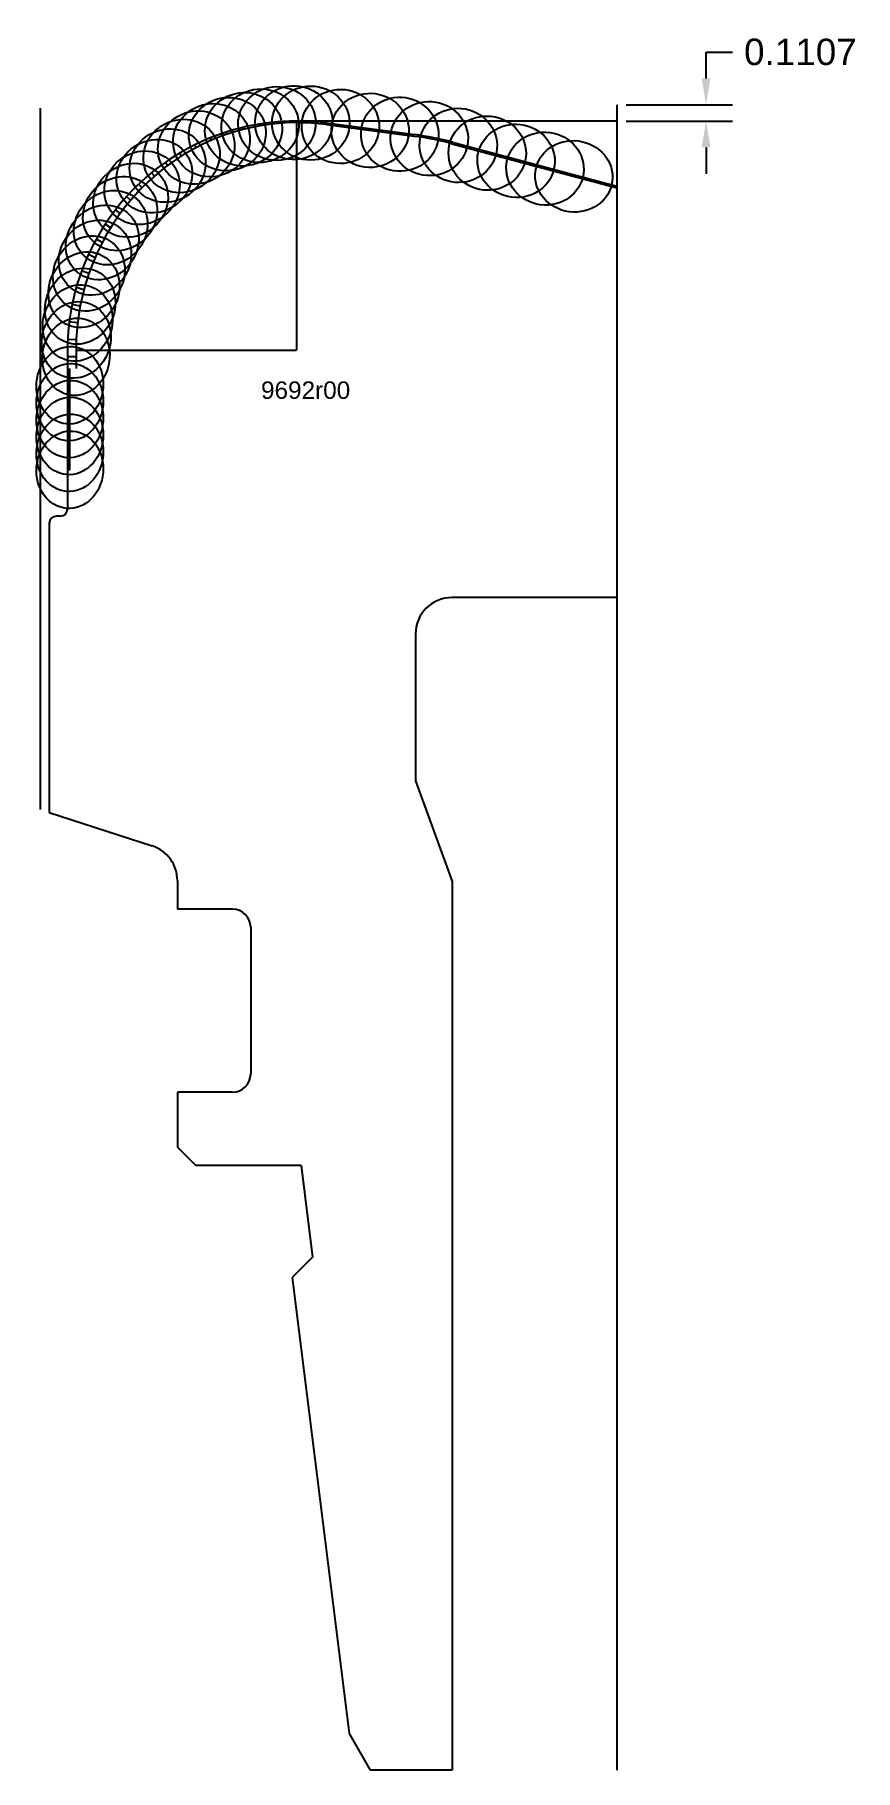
# Model space of a CAD drawing. Header units: inches. Extents: x -4 to 1.6, y -11.4 to 0.5.
import ezdxf
from ezdxf.enums import TextEntityAlignment as Align

# ---------------------------------------------------------------- set-up
doc = ezdxf.new("R2010")
doc.units = ezdxf.units.IN
doc.header["$MEASUREMENT"] = 0
for name, color, linetype, true_color in [('Blade_1', 30, 'Continuous', 0xff7f00), ('Blade_2', 7, 'Continuous', 0xcccc00), ('Blade_3', 7, 'Continuous', 0x00cc00), ('Blade_4', 7, 'Continuous', 0x00cccc), ('Blade_5', 7, 'Continuous', 0x0066cc), ('Blade_6', 190, 'Continuous', 0x7f00ff)]:
    doc.layers.add(name, color=color, linetype=linetype, true_color=true_color)
doc.styles.get("Standard").update_dxf_attribs({"font": 'arial.ttf'})
doc.dimstyles.get("Standard").update_dxf_attribs({"dimtxt": 0.18, "dimasz": 0.18, "dimexe": 0.18, "dimexo": 0.0625, "dimgap": 0.09, "dimtad": 0, "dimtih": 1, "dimtoh": 1, "dimdec": 4, "dimzin": 0, "dimdsep": 46, "dimtxsty": 'Standard', "dimcen": 0.09, "dimadec": 0, "dimazin": 0, "dimtfac": 1, "dimtdec": 4, "dimtofl": 0, "dimtmove": 0, "dimatfit": 3, "dimfxl": 1, "dimtolj": 1, "dimtzin": 0, "dimarcsym": 0})

# ---------------------------------------------------------------- blocks, each defined once
blk = doc.blocks.new('*D78')
at = {"color": 0, "lineweight": -2, "transparency": 16777216}
for p, q in [((0.608, 0.18), (0.608, 0.36)), ((0.608, 0.36), (0.788, 0.36)), ((0.062, 0), (0.788, 0)), ((0.063, -0.111), (0.788, -0.111)), ((0.608, -0.291), (0.608, -0.471))]:
    blk.add_line(p, q, dxfattribs=at)
at = {"color": 0, "transparency": 16777216}
for points in [[(0.578, 0.18), (0.638, 0.18), (0.608, 0)], [(0.578, -0.291), (0.638, -0.291), (0.608, -0.111)]]:
    blk.add_solid(points, dxfattribs=at)
at = {"layer": 'Defpoints', "color": 0, "transparency": 16777216}
for p in [(0, 0), (0, -0.111), (0.608, 0)]:
    blk.add_point(p, dxfattribs=at)
at = {"color": 0, "transparency": 16777216, "insert": (1.252, 0.36), "char_height": 0.18, "attachment_point": 5}
blk.add_mtext('\\A1;0.1107', dxfattribs=at)

msp = doc.modelspace()

# ---------------------------------------------------------------- linework, layer by layer
for p, q in [((0, 0), (0, -11.36065)), ((-3.9375, -0.02365), (-3.9375, -4.80605)), ((0, -0.11065), (-2.1875, -0.11065)), ((0, -0.11065), (0.00005, -0.11065)), ((-2.1875, -0.1217), (-2.1875, -1.67315)), ((-1.98355, -0.12402), (-1.37997, -0.20348)), ((-1.12338, -0.25452), (0, -0.55553)), ((-3.75, -1.67315), (-3.75, -2.75605)), ((-3.69186, -1.67315), (-2.1875, -1.67315)), ((-3.8, -2.80605), (-3.825, -2.80605)), ((-3.875, -2.85605), (-3.875, -4.82636)), ((0, -3.36065), (-1.125, -3.36065)), ((-1.375, -3.61065), (-1.375, -4.61065)), ((-1.375, -4.61065), (-1.125, -5.29752)), ((-3.875, -4.82636), (-3.17275, -5.05454)), ((-3, -5.2923), (-3, -5.48565)), ((-1.125, -5.29752), (-1.125, -11.36065)), ((-2.625, -5.48565), (-3, -5.48565)), ((-2.5, -5.61065), (-2.5, -6.61065)), ((-2.625, -6.73565), (-3, -6.73565)), ((-3, -6.73565), (-3, -7.11065)), ((-3, -7.11065), (-2.875, -7.23565)), ((-2.15625, -7.23565), (-2.875, -7.23565)), ((-2.15625, -7.23565), (-2.07813, -7.86065)), ((-2.07813, -7.86065), (-2.21701, -7.99954)), ((-2.21701, -7.99954), (-1.82813, -11.11065)), ((-1.82813, -11.11065), (-1.68379, -11.36065)), ((-1.125, -11.36065), (-1.68379, -11.36065))]:
    msp.add_line(p, q)
at = {"color": 1}
for p, q in [((-1.98499, -0.13498), (-1.3671, -0.21633)), ((-1.12623, -0.26515), (0, -0.56692)), ((-3.69186, -1.67315), (-3.69186, -1.79815)), ((-3.73431, -2.48922), (-3.73431, -1.79815))]:
    msp.add_line(p, q, dxfattribs=at)
for centre, radius, start, end in [((-2.1875, -1.67315), 1.5625, 82.5, 180), ((-1.64102, -2.18637), 2, 75, 82.5), ((-3.825, -2.85605), 0.05, 90, 180), ((-3.8, -2.75605), 0.05, 270, 0), ((-1.125, -3.61065), 0.25, 90, 180), ((-3.25, -5.2923), 0.25, 0, 72), ((-2.625, -5.61065), 0.125, 0, 90), ((-2.625, -6.61065), 0.125, 270, 0)]:
    msp.add_arc(centre, radius, start, end)
for centre, radius, start, end in [((-2.1875, -1.67315), 1.55145, 82.499643, 90), ((-1.64102, -2.18637), 1.989, 75, 82.08424)]:
    msp.add_arc(centre, radius, start, end, dxfattribs=at)
msp.add_ellipse((-2.1875, -1.67315), major_axis=(0, 1.55145), ratio=0.96964642, start_param=0, end_param=1.57079633, dxfattribs=at)
at = {"layer": 'Blade_1'}
for p, q in [((-2.09, -0.12477), (-2.08931, -0.11374)), ((-2.76735, -0.24158), (-2.77409, -0.22494)), ((-1.48278, -0.2011), (-1.48133, -0.19014)), ((-0.88526, -0.32971), (-0.88241, -0.31909)), ((-0.29416, -0.4881), (-0.29131, -0.47748)), ((-3.31947, -0.65131), (-3.34733, -0.62616)), ((-3.63787, -1.26124), (-3.69056, -1.24627)), ((-3.73431, -2.02842), (-3.75, -2.02842))]:
    msp.add_line(p, q, dxfattribs=at)
for centre, major_axis, ratio in [((-2.09, -0.12477), (0.2645, 0), 0.95630477), ((-2.76735, -0.24158), (0.24791, 0.0922), 0.93825175), ((-1.48278, -0.2011), (0.26414, -0.01384), 0.95630477), ((-0.88526, -0.32971), (0.26305, -0.02765), 0.95630477), ((-0.29416, -0.4881), (0.26224, -0.03452), 0.92050487), ((-3.31947, -0.65131), (0.20023, 0.17283), 0.91719923), ((-3.63787, -1.26124), (0.12742, 0.23178), 0.89321452), ((-3.73431, -2.02842), (0.02305, 0.26349), 0.8616292)]:
    msp.add_ellipse(centre, major_axis=major_axis, ratio=ratio, dxfattribs=at)
at = {"layer": 'Blade_2'}
for p, q in [((-2.65946, -0.20003), (-2.66422, -0.18516)), ((-3.2414, -0.56605), (-3.26482, -0.54144)), ((-3.60401, -1.15074), (-3.65348, -1.1325)), ((-3.73431, -1.91322), (-3.75, -1.91322))]:
    msp.add_line(p, q, dxfattribs=at)
for centre, major_axis, ratio in [((-2.65946, -0.20003), (0.25294, 0.07733), 0.94147056), ((-3.2414, -0.56605), (0.21012, 0.16065), 0.92091354), ((-3.60401, -1.15074), (0.14095, 0.22382), 0.89741246), ((-3.73431, -1.91322), (0.02305, 0.26349), 0.8616292)]:
    msp.add_ellipse(centre, major_axis=major_axis, ratio=ratio, dxfattribs=at)
at = {"layer": 'Blade_3'}
for p, q in [((-2.54862, -0.16707), (-2.55182, -0.15372)), ((-1.88737, -0.14783), (-1.88593, -0.13687)), ((-1.28087, -0.23025), (-1.27888, -0.21943)), ((-3.15709, -0.48693), (-3.17635, -0.46337)), ((-0.68826, -0.3825), (-0.68541, -0.37188)), ((-3.56218, -1.043), (-3.60788, -1.02205)), ((-3.69186, -1.71891), (-3.75, -1.71891)), ((-3.73431, -2.48922), (-3.75, -2.48922))]:
    msp.add_line(p, q, dxfattribs=at)
for centre, major_axis, ratio in [((-2.54862, -0.16707), (0.25708, 0.0622), 0.94460575), ((-1.88737, -0.14783), (0.26446, -0.00462), 0.95630477), ((-1.28087, -0.23025), (0.26386, -0.01845), 0.95630477), ((-0.68826, -0.3825), (0.26253, -0.03223), 0.94551859), ((-3.15709, -0.48693), (0.21928, 0.14791), 0.92454605), ((-3.56218, -1.043), (0.15397, 0.21507), 0.90153068), ((-3.69186, -1.71891), (0.03864, 0.26166), 0.86637429), ((-3.73431, -2.48922), (0.02305, 0.26349), 0.8616292)]:
    msp.add_ellipse(centre, major_axis=major_axis, ratio=ratio, dxfattribs=at)
at = {"layer": 'Blade_4'}
for p, q in [((-2.43568, -0.14296), (-2.43766, -0.13081)), ((-3.06705, -0.41451), (-3.08251, -0.39239)), ((-3.51254, -0.93855), (-3.55404, -0.91554)), ((-3.69034, -1.60346), (-3.74832, -1.60078)), ((-3.73431, -2.37402), (-3.75, -2.37402))]:
    msp.add_line(p, q, dxfattribs=at)
for centre, major_axis, ratio in [((-2.43568, -0.14296), (0.26032, 0.04684), 0.94765703), ((-3.06705, -0.41451), (0.22767, 0.13464), 0.92809644), ((-3.51254, -0.93855), (0.16646, 0.20556), 0.90556883), ((-3.69034, -1.60346), (0.08436, 0.25068), 0.8801462), ((-3.73431, -2.37402), (0.02305, 0.26349), 0.8616292)]:
    msp.add_ellipse(centre, major_axis=major_axis, ratio=ratio, dxfattribs=at)
at = {"layer": 'Blade_5'}
for p, q in [((-2.32096, -0.12782), (-2.32194, -0.11645)), ((-1.68507, -0.17446), (-1.68363, -0.16351)), ((-2.9718, -0.34924), (-2.98389, -0.32884)), ((-1.08236, -0.2769), (-1.07951, -0.26628)), ((-0.49116, -0.43531), (-0.48831, -0.42469)), ((-3.45537, -0.83811), (-3.49241, -0.81372)), ((-3.68113, -1.48818), (-3.73815, -1.48112)), ((-3.73431, -2.25882), (-3.75, -2.25882))]:
    msp.add_line(p, q, dxfattribs=at)
for centre, major_axis, ratio in [((-2.32096, -0.12782), (0.26264, 0.03132), 0.95062414), ((-1.68507, -0.17446), (0.26434, -0.00923), 0.95630477), ((-2.9718, -0.34924), (0.23525, 0.1209), 0.93156439), ((-1.08236, -0.2769), (0.26349, -0.02305), 0.95630477), ((-0.49116, -0.43531), (0.26224, -0.03452), 0.93969264), ((-3.45537, -0.83811), (0.17835, 0.19532), 0.90952654), ((-3.68113, -1.48818), (0.09908, 0.24524), 0.88458101), ((-3.73431, -2.25882), (0.02305, 0.26349), 0.8616292)]:
    msp.add_ellipse(centre, major_axis=major_axis, ratio=ratio, dxfattribs=at)
at = {"layer": 'Blade_6'}
for p, q in [((-2.20566, -0.12182), (-2.20579, -0.11076)), ((-2.87159, -0.29139), (-2.88076, -0.27287)), ((-3.39093, -0.74221), (-3.42337, -0.71711)), ((-3.66362, -1.37395), (-3.71886, -1.36275)), ((-3.73431, -2.14362), (-3.75, -2.14362))]:
    msp.add_line(p, q, dxfattribs=at)
for centre, major_axis, ratio in [((-2.20566, -0.12182), (0.26403, 0.01569), 0.9535068), ((-2.87159, -0.29139), (0.24201, 0.10674), 0.93494959), ((-3.39093, -0.74221), (0.18962, 0.1844), 0.91340345), ((-3.66362, -1.37395), (0.11345, 0.23893), 0.88893725), ((-3.73431, -2.14362), (0.02305, 0.26349), 0.8616292)]:
    msp.add_ellipse(centre, major_axis=major_axis, ratio=ratio, dxfattribs=at)

# ---------------------------------------------------------------- texts
msp.add_text('9692r00', height=0.11875).set_placement((-2.125, -1.94628), align=Align.MIDDLE_CENTER)

# ---------------------------------------------------------------- dimensions: what is measured, and where the dimension line sits
dim = msp.add_linear_dim(base=(0.608143, 0), p1=(0.000045, -0.110654), p2=(0, 0), angle=90, dimstyle='Standard')
dim.commit()
dim.dimension.update_dxf_attribs({"geometry": '*D78', "text_midpoint": (1.251772, 0.36)})

doc.saveas('drawing.dxf')
